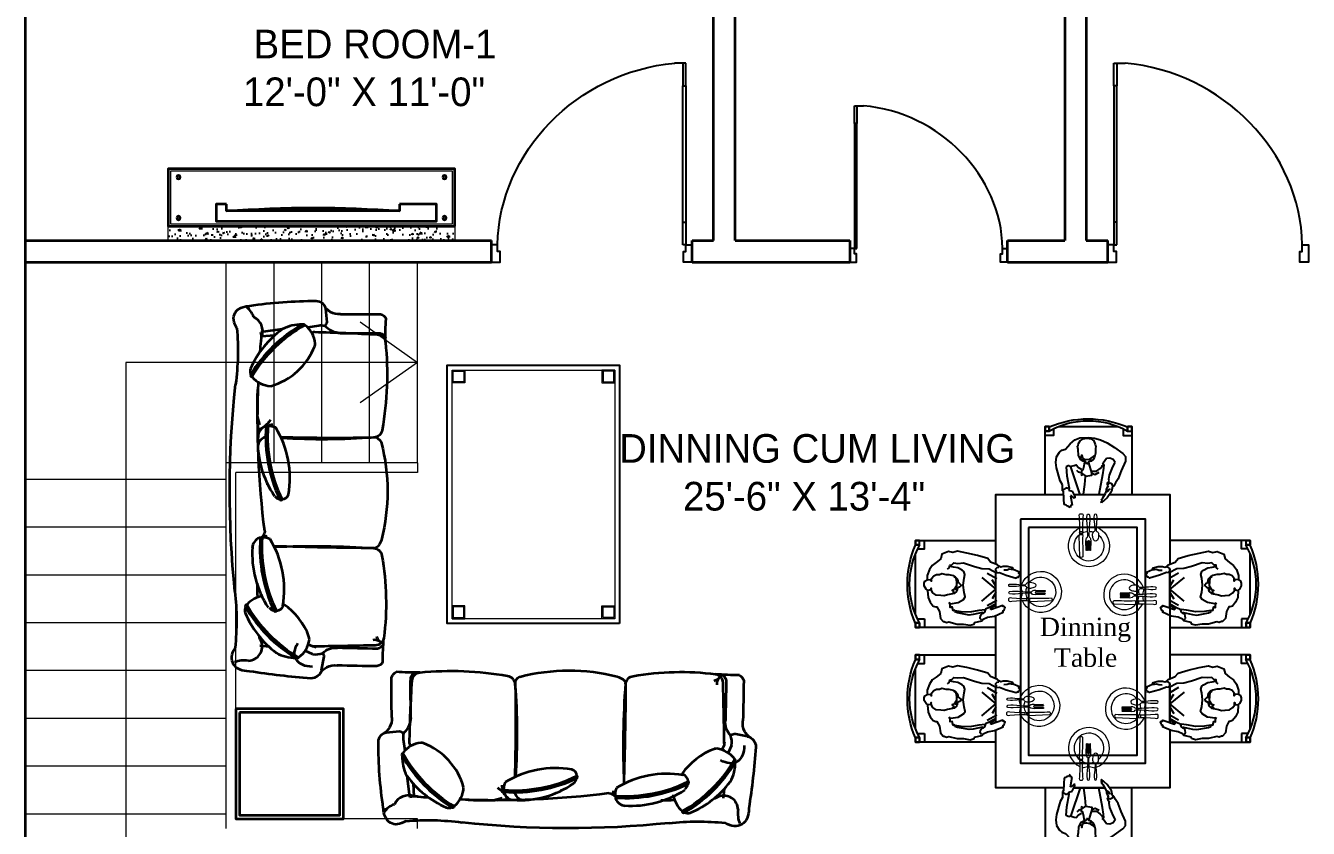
# Model space of a CAD drawing. Header units: millimetres. Extents: x -6808 to 215771, y -89660 to -16303.
# Drawn here: x 106290.1 to 106558.6, y -55605.1 to -55437.1 of the extents above; entities that cross this region are included whole.
import ezdxf

# ---------------------------------------------------------------- set-up
doc = ezdxf.new("R2010")
doc.units = ezdxf.units.MM
doc.layers.get('0').update_dxf_attribs({"color": 8})
for name, color, linetype in [('_KTI_CONTROL', 7, 'Continuous'), ('FUR', 12, 'Continuous'), ('NET 01', 8, 'Continuous')]:
    doc.layers.add(name, color=color, linetype=linetype)
doc.layers.add('AR.furniture', color=7, linetype='Continuous', lineweight=35, true_color=0x009e9e)
doc.layers.add('furniture', color=7, linetype='Continuous', lineweight=5, true_color=0xe57b2a)
for name, color, linetype, lineweight in [('FUR TEXT', 7, 'Continuous', 20), ('STAIR', 252, 'Continuous', 15), ('text', 7, 'Continuous', 25), ('wall', 7, 'Continuous', 35)]:
    doc.layers.add(name, color=color, linetype=linetype, lineweight=lineweight)
doc.styles.add('SAJ', font='eurr____.ttf')
doc.styles.get("Standard").update_dxf_attribs({"font": 'times.ttf'})
doc.dimstyles.new('SAJ', dxfattribs={"dimtxt": 5, "dimasz": 2, "dimexe": 1, "dimexo": 1, "dimgap": 0.09375, "dimtad": 0, "dimdec": 1, "dimzin": 0, "dimdsep": 46, "dimlunit": 4, "dimtxsty": 'SAJ', "dimblk": 'OBLIQUE', "dimcen": 0.125, "dimdle": 0.375, "dimadec": 0, "dimazin": 0, "dimtfac": 1, "dimtdec": 1, "dimtofl": 0, "dimtmove": 0, "dimatfit": 3, "dimldrblk": 'OBLIQUE', "dimfxl": 1, "dimtolj": 1, "dimtzin": 0, "dimlwd": 5, "dimlwe": 5, "dimarcsym": 1})

# ---------------------------------------------------------------- blocks, each defined once
blk = doc.blocks.new('QEWFWE')
at = {"layer": 'NET 01'}
for p, q in [((238503.45, 15011.85), (238503.45, 15015.77)), ((238503.45, 15015.77), (238505.41, 15015.77)), ((238503.98, 15015.77), (238503.98, 15011.85)), ((238503.98, 15011.85), (238503.45, 15011.85)), ((238503.45, 15011.85), (238503.45, 14988.32)), ((238503.98, 14988.32), (238503.98, 15011.85)), ((238503.45, 14988.32), (238503.45, 14984.4)), ((238503.98, 14988.32), (238503.45, 14988.32)), ((238503.98, 14984.4), (238503.98, 14988.32)), ((238503.45, 14984.4), (238503.98, 14984.4))]:
    blk.add_line(p, q, dxfattribs=at)
for points in [[(238503.45, 14984.4), (238502.4, 14984.4), (238502.4, 14981.4), (238503.9, 14981.4), (238503.9, 14982.9), (238503.9, 14983.2), (238503.45, 14983.2)], [(238536.02, 14984.4), (238537.07, 14984.4), (238537.07, 14981.4), (238535.57, 14981.4), (238535.57, 14982.9), (238535.57, 14983.2), (238536.02, 14983.2)]]:
    blk.add_lwpolyline(points, close=True, dxfattribs=at)
blk.add_ellipse((238504.18, 14985.62), major_axis=(-29.27, 13.54), ratio=0.925766, start_param=-2.718612, end_param=-1.204625, dxfattribs=at)
blk = doc.blocks.new('_Oblique')
at = {"color": 0, "linetype": 'ByBlock', "lineweight": -2}
blk.add_line((-0.5, -0.5), (0.5, 0.5), dxfattribs=at)
blk = doc.blocks.new('xc zdfse')
at = {"layer": 'AR.furniture'}
for p, q in [((102909.26, -26940.78), (102912.1, -26940.23)), ((102984.89, -26939.97), (102982.09, -26939.66)), ((102912.6, -26942.66), (102913.3, -26944.22)), ((102914.18, -26942.64), (102914.64, -26943.56)), ((102980.04, -26942.26), (102979.87, -26942.83)), ((102981.34, -26941.37), (102980.99, -26943.71)), ((102980.61, -26948.99), (102980, -26953.52)), ((102914.15, -26951.78), (102914.36, -26953.71)), ((102979.26, -26950.64), (102979.1, -26953.34)), ((102915.4, -26953.02), (102915.42, -26953.34)), ((102960.63, -26953.69), (102962.42, -26954.19))]:
    blk.add_line(p, q, dxfattribs=at)
for centre, major_axis, ratio, start_param, end_param in [((102907.95, -26810.12), (-5.04, 117.81), 0.710878, 3.117619, 3.176952), ((102916.18, -26929.64), (-0.02, 1.92), 0.909091, 0.119332, 1.502133), ((102921.11, -27074.51), (3.45, 147.21), 0.627362, -0.093877, 0.09313), ((102949.47, -27071.48), (-3.91, 144.49), 0.529908, -0.148589, 0.11847), ((102974.18, -27071.07), (-5.46, 143.96), 0.676516, -0.094042, 0.095027), ((102977.91, -26809.49), (-2.34, 117.9), 0.701645, 3.113049, 3.172383), ((102977.76, -26929.31), (-0.02, 1.92), 0.909091, -1.470068, -0.087267), ((102978.31, -26928.98), (-0.02, 1.68), 0.909091, -1.302819, -0.340652), ((102982.3, -26928.88), (-0.02, 1.68), 0.909091, -1.302819, -0.340652), ((102911.56, -26929.55), (-0.02, 1.68), 0.909091, 0.372717, 1.334884), ((102966.16, -26930.6), (-3.02, 179.68), 0.31199, 1.557592, 1.60416), ((102915.23, -26929.43), (-0.02, 1.68), 0.909091, 0.372717, 1.334884), ((102969.83, -26930.48), (-3.02, 179.68), 0.31199, 1.557592, 1.60416), ((103528.65, -26958.48), (16.08, 1163.25), 0.528331, 1.553208, 1.564487), ((102913.73, -26929.58), (-1.87, 0.43), 0.909091, 3.141593, 4.144269), ((102916.72, -26927.48), (-1.87, 0.43), 0.909091, 1.024067, 1.570796), ((102933.06, -26930.06), (-0.02, 1.92), 0.909091, -1.470758, -0.092541), ((102937.64, -26930.01), (2.94, 0.04), 0.649613, 1.947736, 2.930335), ((100558.37, -26975.03), (2376.83, 34.89), 0.286813, -0.015411, 0.015411), ((103354.9, -26932.18), (-11.01, 570.19), 0.736559, 1.552496, 1.589097), ((102956.24, -26930.4), (0.26, 2.24), 0.837773, -1.064914, 0.027587), ((103053.55, -26939.36), (2.71, 115.54), 0.830557, 1.507818, 1.67563), ((102979.45, -26932.35), (1.23, 98.81), 0.218459, 1.54062, 1.745723), ((102959.69, -26930.02), (-0.02, 1.92), 0.909091, 0.092551, 1.469905), ((102883.13, -26941.78), (-6, 182.54), 0.530315, 4.692346, 4.764479), ((102923.73, -26931.91), (0.28, 179.78), 0.311812, 4.685178, 4.731745), ((102927.72, -26931.82), (0.28, 179.78), 0.311812, 4.685178, 4.731745), ((102907.14, -26938.01), (0.04, -3.45), 0.909091, 0.424568, 1.699089), ((102910.8, -26937.89), (0.04, -3.45), 0.909091, 0.681701, 1.699089), ((102987.63, -26936.74), (7.87, -0.07), 0.730686, 3.178935, 3.779527), ((102986.87, -26937.09), (0.04, -3.45), 0.909091, 4.616161, 5.890683), ((102909.69, -26943.12), (0.03, -2.39), 0.909091, 3.32703, 4.655766), ((102911.26, -26943.6), (0.04, -3.5), 0.909091, 2.622382, 2.862945), ((102983.1, -26942.98), (0.04, -3.5), 0.909091, 3.452305, 3.740947), ((102984.77, -26941.89), (0.02, -1.92), 0.909091, 1.5507, 3.064927), ((103159.27, -26917.68), (250.44, 37.05), 0.806916, 3.083864, 3.147073), ((102914.24, -26940.92), (2.6, 5.24), 0.644336, 2.2077, 3.955564), ((102911.26, -26943.37), (0.04, -3.39), 0.909091, 1.877441, 2.006467), ((102860.7, -26938.26), (125.27, -14.05), 0.840101, -0.033285, 0.098345), ((102961.66, -26953.39), (2.13, 2.27), 0.476848, 1.109479, 2.221764), ((102958.91, -26950.98), (0.02, -1.92), 0.909091, 1.024067, 1.570796), ((102916.35, -26951.86), (0.02, -1.92), 0.909091, -0.644287, -0.073581), ((102926.53, -26779.9), (1.83, -174.26), 0.909091, -0.02429, -0.005812), ((102938.34, -26954.58), (0.02, -1.92), 0.909091, 3.141593, 4.144269), ((102935.59, -26952.17), (0.02, -1.92), 0.909091, 1.024067, 1.570796), ((102955.95, -26783.56), (170.11, -56.67), 0.945934, -1.364547, -1.189534), ((102959.91, -26952.09), (0.02, -1.92), 0.909091, -0.24465, -0.078017), ((102963.91, -26783.76), (0.69, -170.46), 0.536179, -0.0526, 0.047155), ((102964.37, -26783.6), (1.79, -170.47), 0.909091, 0.062984, 0.077367), ((102977.99, -26951.53), (0.02, -1.92), 0.909091, 0.073573, 0.254317), ((102913.26, -26954.06), (2.6, 5.24), 0.644336, 2.2077, 3.955564), ((102981.39, -26953.64), (2.45, -5.33), 0.618231, -0.782341, 0.90137), ((102919.77, -27024.92), (0.7, -66.33), 0.909091, 3.031662, 3.227019), ((102946.82, -26796.17), (182.63, 0.61), 0.897038, 4.593422, 4.831356), ((102976.35, -27024.63), (0.7, -66.33), 0.909091, 3.056167, 3.251523)]:
    blk.add_ellipse(centre, major_axis=major_axis, ratio=ratio, start_param=start_param, end_param=end_param, dxfattribs=at)
at = {"layer": 'AR.furniture', "extrusion": (0, 0, -1)}
for centre, major_axis, ratio, start_param, end_param in [((102917.24, -26942.04), (3.31, -3.31), 1, 2.225096, 2.682323), ((102978.64, -26940.87), (1.94, 1.94), 1, 0.504844, 0.969827), ((102916.35, -26948.72), (3.84, 3.84), 1, 4.550356, 5.376257), ((102915.32, -26947.82), (3.19, -3.19), 1, 4.00834, 4.138928), ((102911.51, -26956.48), (9.83, 9.83), 1, 5.845957, 6.47264), ((102982.1, -26955.16), (9.83, 9.83), 1, 4.198904, 5.128596), ((102978.12, -26946.59), (3.19, 3.19), 1, 5.264829, 5.395417), ((102977.1, -26947.51), (3.84, -3.84), 1, 4.0275, 4.8534), ((102912.23, -26945.9), (0.313, -0.313), 1, 1.835521, 3.210562), ((102920.48, -26946.14), (6.12, -6.12), 1, 1.858174, 2.355059), ((102937.76, -26930.61), (21.38, 21.38), 1, 2.885208, 3.386903), ((102937.67, -26930.52), (21.08, 21.08), 1, 2.873091, 3.398172), ((102955.4, -26929.77), (21.08, 21.08), 1, 1.293196, 1.818277), ((102955.32, -26929.85), (21.38, 21.38), 1, 1.304465, 1.806159), ((102972.92, -26945.02), (6.12, -6.12), 1, -0.805284, -0.308399), ((102980.89, -26945.2), (0.313, 0.313), 1, 6.193195, 7.568235), ((102981.18, -26944.64), (0.313, 0.313), 1, 6.193195, 7.568235), ((102923.53, -26950.38), (1.3, 1.3), 1, 4.017164, 5.042692), ((102926.21, -26968.7), (14.21, 14.21), 1, 5.323928, 6.04693), ((102945.18, -26949.26), (0.224, -0.224), 1, 1.343589, 3.266559), ((102946.33, -26949.01), (0.937, 0.937), 1, 3.912775, 5.278617), ((102958.15, -26922.27), (21.08, -21.08), 1, 0.713336, 1.242215), ((102949.52, -26967.51), (14.21, 14.21), 1, 5.323928, 6.04693), ((102963.76, -26936.66), (14.76, -14.76), 1, -0.153397, 0.360364), ((102929.46, -26937.59), (14.76, -14.76), 1, 1.189411, 1.703172), ((102921.87, -26950.44), (0.224, -0.224), 1, 1.343589, 3.266559), ((102934.84, -26923.46), (21.08, -21.08), 1, 0.713336, 1.242215), ((102923.54, -26950.36), (1.3, -1.3), 1, 1.474365, 2.16378), ((102934.72, -26923.44), (21.38, -21.38), 1, 0.712847, 1.230097), ((102933.7, -26934.24), (14.89, -14.89), 1, 0.722911, 1.35397), ((102933.71, -26952.98), (2.34, 2.34), 1, 0.338929, 1.026164), ((102958.04, -26922.25), (21.38, -21.38), 1, 0.712847, 1.230097), ((102946.85, -26949.17), (1.3, -1.3), 1, 1.474365, 2.16378), ((102956.87, -26934.58), (13.82, -13.82), 1, 0.7106, 1.39535), ((102957.02, -26951.8), (2.34, 2.34), 1, 0.338929, 1.026164), ((102973.98, -26951.23), (3.73, -3.73), 1, 1.472576, 2.317769), ((102914.22, -26956.18), (2.11, -2.11), 1, 2.386378, 4.304766), ((102919.55, -26952.37), (3.73, 3.73), 1, 0.930178, 1.647996), ((102924.99, -27036.27), (58.69, -58.69), 1, 3.923996, 3.927922), ((102934.72, -26952.9), (1.68, 1.68), 1, 1.163863, 2.298902), ((102948.31, -27035.08), (58.69, -58.69), 1, 3.923996, 3.927922), ((102956.39, -26952), (0.67, 2.01), 0.819488, 1.451799, 2.752557), ((102958.03, -26951.71), (1.68, 1.68), 1, 1.163863, 2.298902), ((102978.95, -26956.3), (2.1, -2.1), 1, 3.754635, 4.287846), ((102980.16, -26956.47), (2.38, -2.38), 1, 3.588375, 5.046062), ((102905.73, -26956.93), (3.94, -3.94), 1, -0.936198, -0.399953), ((102921.78, -26955), (1.3, 1.3), 1, 1.951525, 2.640941), ((102922.65, -26956.42), (0.224, 0.224), 1, 0.848747, 2.771716), ((102970.96, -26955.34), (0.224, -0.224), 1, 0.348855, 2.271824), ((102971.8, -26953.9), (1.3, -1.3), 1, 0.479631, 1.169046), ((102981.86, -26959.02), (2.99, 2.99), 1, 5.817453, 6.474311), ((102984.76, -26956.61), (0.435, -0.435), 1, 4.080251, 5.566988)]:
    blk.add_ellipse(centre, major_axis=major_axis, ratio=ratio, start_param=start_param, end_param=end_param, dxfattribs=at)
blk = doc.blocks.new('GFGFGFGFG')
at = {"color": 18, "linetype": 'ByBlock', "true_color": 0x000000}
for p, q in [((163126.72, -123710.87), (163126.41, -123711.24)), ((163126.41, -123711.24), (163126.47, -123711.93)), ((163126.47, -123711.93), (163126.79, -123712.44)), ((163120.54, -123718.02), (163120.85, -123718.89)), ((163120.97, -123719.78), (163120.76, -123720.68)), ((163130.5, -123722.61), (163130.18, -123722.92)), ((163130.18, -123722.92), (163130.18, -123723.3)), ((163130.18, -123723.3), (163130.56, -123723.68)), ((163130.56, -123723.68), (163130.94, -123723.74)), ((163132.95, -123723.05), (163132.13, -123722.99)), ((163133.45, -123723.24), (163132.95, -123723.05)), ((163133.95, -123723.17), (163133.45, -123723.24)), ((163134.46, -123723.17), (163133.95, -123723.17))]:
    blk.add_line(p, q, dxfattribs=at)
for points in [[(163113.53, -123718.03), (163113.65, -123716.33), (163114.16, -123715.2), (163114.91, -123714.26), (163115.54, -123714.07), (163115.79, -123714.07), (163116.42, -123712.94), (163116.67, -123711.24), (163117.36, -123710.49), (163117.61, -123710.49), (163118.18, -123710.24), (163118.74, -123710.36), (163120.75, -123709.86), (163122.33, -123709.86), (163123.96, -123709.55), (163124.9, -123709.86), (163125.03, -123710.24), (163126.79, -123710.62), (163127.1, -123711.06), (163128.17, -123711.56), (163129.87, -123711.81), (163132, -123712.75), (163131.88, -123713), (163132.26, -123713.25), (163132.32, -123713.57), (163132.51, -123713.94), (163132.26, -123714.13), (163132, -123714.13), (163131.94, -123714.38), (163129.11, -123713.38), (163128.92, -123713.57), (163130.24, -123714.51), (163129.93, -123714.63), (163128.61, -123713.88), (163127.67, -123713.5), (163127.42, -123712.75), (163127.04, -123712.44), (163126.91, -123712.69), (163124.65, -123712.19), (163123.65, -123712.06), (163120.82, -123712.56), (163120.19, -123712.81), (163120.13, -123713.25), (163119.75, -123713.13), (163119.5, -123714.07), (163119.06, -123713.94), (163119.06, -123714.7), (163118.81, -123715.14)], [(163119.12, -123714.82), (163121.01, -123715.14), (163122.33, -123715.89), (163122.7, -123716.52), (163122.45, -123717.59), (163122.26, -123719.34), (163122.45, -123721.04), (163122.64, -123721.92), (163122.39, -123722.67), (163122.01, -123722.99), (163120.94, -123723.55), (163119.87, -123723.74), (163119.06, -123723.87)], [(163120.19, -123713.19), (163121.76, -123712.94), (163123.9, -123712.81), (163126.16, -123713.25), (163127.48, -123713.38)], [(163128.08, -123714.38), (163130.41, -123715.7)], [(163119.94, -123721.48), (163120.44, -123721.04), (163120.57, -123720.22), (163120.63, -123719.16), (163120.06, -123718.28), (163119.5, -123718.09), (163119.75, -123718.03), (163119.87, -123717.59), (163119.5, -123717.27)], [(163126.76, -123715.45), (163130.2, -123718.35)], [(163130.2, -123717.56), (163129.28, -123716.02)], [(163118.43, -123723.24), (163118.81, -123723.55), (163118.93, -123724.24), (163119.37, -123724.24), (163119.94, -123724.81), (163120.94, -123724.68), (163122.33, -123724.81), (163124.97, -123723.87), (163126.79, -123723.43), (163128.55, -123723.3), (163130.37, -123722.36), (163131.06, -123722.42), (163132.76, -123721.79), (163135.15, -123721.1), (163135.46, -123721.29), (163135.77, -123721.29), (163135.84, -123721.6), (163136.21, -123721.79), (163135.77, -123722.3), (163135.96, -123722.55), (163134.46, -123723.17), (163134.33, -123723.55), (163133.07, -123723.87), (163132, -123723.87), (163131.44, -123723.74), (163131.06, -123723.93), (163130.62, -123724.3), (163128.92, -123725), (163128.23, -123725.87), (163125.72, -123726.57), (163123.08, -123727.19), (163120.82, -123727.63), (163119.69, -123727.32), (163118.68, -123727.57), (163117.05, -123726.94), (163116.73, -123725.75), (163115.66, -123724.87), (163114.66, -123724.18), (163113.97, -123723.17), (163113.46, -123721.73), (163113.46, -123720.85)], [(163126.76, -123721.24), (163130.2, -123718.35)], [(163128.08, -123722.31), (163130.41, -123720.99)], [(163130.2, -123719.14), (163129.28, -123720.68)]]:
    blk.add_lwpolyline(points, dxfattribs=at)
blk.add_lwpolyline([(163121.69, -123719.18), (163121.3, -123718.9), (163120.88, -123718.72), (163120.69, -123717.9), (163120.06, -123717.33), (163118.37, -123716.96), (163117.61, -123716.71), (163116.73, -123716.83), (163115.66, -123716.9), (163114.85, -123717.46), (163114.47, -123718.03), (163114.41, -123718.65), (163114.28, -123718.21), (163113.65, -123718.09), (163113.15, -123718.4), (163112.71, -123719.16), (163112.71, -123719.85), (163112.9, -123720.35), (163113.46, -123720.66), (163114.22, -123720.73), (163114.53, -123720.35), (163114.53, -123720.98), (163115.04, -123721.6), (163115.73, -123721.98), (163116.42, -123721.98), (163116.98, -123722.17), (163117.99, -123721.98), (163118.74, -123721.92), (163119.75, -123721.73), (163120.31, -123721.42), (163120.88, -123720.79), (163121.01, -123719.97), (163121.28, -123719.82), (163121.7, -123719.38)], close=True, dxfattribs=at)
at = {"layer": 'FUR', "color": 30, "linetype": 'Continuous'}
for points in [[(163110.57, -123710.12), (163111.57, -123710.12), (163111.57, -123709.03), (163110.57, -123709.03), (163110.57, -123710.12), (163111.57, -123710.12)], [(163130.2, -123709.03), (163110.57, -123709.03), (163110.57, -123709.03)], [(163111.12, -123711.12), (163112.75, -123711.12), (163112.75, -123711.12)], [(163112.75, -123711.12), (163112.75, -123709.03), (163112.75, -123709.03)], [(163110.57, -123712.21), (163110.57, -123727.02), (163110.57, -123727.02)], [(163130.2, -123713.77), (163130.2, -123722.45)], [(163130.2, -123722.9), (163130.2, -123723.32)], [(163110.57, -123729.2), (163110.57, -123730.29), (163111.57, -123730.29)], [(163110.57, -123730.29), (163110.57, -123729.2), (163110.57, -123729.2)], [(163111.57, -123729.2), (163111.57, -123730.29), (163110.57, -123730.29)], [(163110.57, -123730.29), (163130.2, -123730.29)], [(163111.12, -123728.2), (163112.75, -123728.2), (163112.75, -123728.2)], [(163111.57, -123729.2), (163111.57, -123730.29), (163111.57, -123730.29)], [(163112.75, -123728.2), (163112.75, -123730.29), (163112.75, -123730.29)]]:
    blk.add_lwpolyline(points, dxfattribs=at)
for points in [[(163111.57, -123709.03), (163111.57, -123710.12), (163110.57, -123710.12), (163110.57, -123709.03)], [(163110.57, -123729.2), (163111.57, -123729.2)]]:
    blk.add_lwpolyline(points, close=True, dxfattribs=at)
for points in [[(163110.57, -123710.03), (163107.94, -123716.11), (163107.94, -123723.02), (163110.57, -123729.1)], [(163111.66, -123710.03), (163108.3, -123715.93), (163108.3, -123723.2), (163111.66, -123729.2)]]:
    blk.add_open_spline(points, degree=3, dxfattribs=at)
blk = doc.blocks.new('VVV')
at = {"color": 18, "linetype": 'ByBlock', "true_color": 0x000000}
for p, q in [((163146.9, -123767), (163146.78, -123768.45)), ((163147.4, -123766.89), (163146.9, -123767)), ((163147.57, -123766.72), (163147.4, -123766.89)), ((163147.9, -123766.66), (163147.57, -123766.72)), ((163148.18, -123766.38), (163147.9, -123766.66)), ((163148.35, -123766.27), (163148.18, -123766.38)), ((163148.52, -123766.83), (163148.35, -123766.27)), ((163148.46, -123769.18), (163148.86, -123766.83)), ((163148.86, -123766.83), (163148.52, -123766.83)), ((163156.02, -123767.45), (163155.85, -123767.61)), ((163155.85, -123767.61), (163156.24, -123768.12)), ((163156.24, -123768.12), (163155.96, -123768.06)), ((163155.96, -123768.06), (163156.36, -123768.62)), ((163157.36, -123768.62), (163156.02, -123767.45)), ((163146.73, -123770.25), (163146.45, -123770.36)), ((163146.45, -123770.36), (163146.45, -123771.82)), ((163146.78, -123768.45), (163146.73, -123770.25)), ((163147.57, -123774.06), (163148.13, -123771.03)), ((163148.02, -123770.53), (163148.86, -123770.25)), ((163148.13, -123771.03), (163148.02, -123770.53)), ((163148.69, -123769.18), (163148.46, -123769.18)), ((163150.81, -123769.41), (163148.52, -123776.19)), ((163149.3, -123768.57), (163148.69, -123769.18)), ((163148.86, -123770.25), (163149.47, -123768.96)), ((163149.47, -123768.62), (163149.3, -123768.57)), ((163149.47, -123768.96), (163149.47, -123768.62)), ((163151.58, -123769.44), (163151.6, -123769.57)), ((163151.6, -123769.57), (163151.93, -123771.93)), ((163156.24, -123774.28), (163155.35, -123769.44)), ((163156.36, -123768.62), (163156.97, -123769.74)), ((163156.97, -123769.74), (163157.2, -123770.36)), ((163157.2, -123770.36), (163157.25, -123770.69)), ((163157.24, -123770.28), (163157.41, -123770.14)), ((163157.25, -123770.69), (163157.48, -123771.26)), ((163158.43, -123770.19), (163157.36, -123768.62)), ((163157.41, -123770.14), (163157.61, -123770.34)), ((163157.48, -123771.26), (163157.7, -123771.65)), ((163157.61, -123770.34), (163157.86, -123770.74)), ((163157.86, -123770.74), (163158.23, -123770.88)), ((163158.71, -123771.42), (163158.43, -123770.19)), ((163145.94, -123772.82), (163145.05, -123775.96)), ((163146.45, -123771.82), (163145.94, -123772.82)), ((163147.34, -123776.24), (163147.57, -123774.06)), ((163151.93, -123771.93), (163152.1, -123773.83)), ((163156.52, -123775.91), (163156.24, -123774.28)), ((163157.7, -123771.65), (163157.36, -123771.87)), ((163157.36, -123771.87), (163157.59, -123772.38)), ((163157.59, -123772.38), (163157.92, -123772.82)), ((163157.92, -123772.82), (163157.81, -123773.22)), ((163157.81, -123773.22), (163157.98, -123774.22)), ((163157.98, -123774.22), (163158.76, -123776.19)), ((163158.99, -123771.48), (163158.71, -123771.42)), ((163159.43, -123772.32), (163158.99, -123771.48)), ((163160.05, -123773.27), (163159.43, -123772.32)), ((163160.78, -123775.23), (163160.05, -123773.27)), ((163145.05, -123775.96), (163144.88, -123777.25)), ((163144.88, -123777.25), (163145.05, -123778.65)), ((163148.02, -123776.52), (163147.34, -123776.24)), ((163148.52, -123776.19), (163148.02, -123776.52)), ((163156.13, -123776.91), (163156.58, -123776.8)), ((163156.41, -123777.14), (163156.13, -123776.91)), ((163157.25, -123778.26), (163156.41, -123777.14)), ((163156.58, -123776.8), (163156.52, -123775.91)), ((163158.76, -123776.19), (163159.32, -123777.25)), ((163159.32, -123777.25), (163158.82, -123778.03)), ((163161.9, -123777.59), (163160.78, -123775.23)), ((163161.84, -123778.76), (163161.9, -123777.59)), ((163145.05, -123778.65), (163145.78, -123779.77)), ((163145.78, -123779.77), (163146.34, -123780.28)), ((163146.34, -123780.28), (163147.23, -123780.56)), ((163147.23, -123780.56), (163148.35, -123781.84)), ((163151.28, -123777.9), (163151.99, -123777.71)), ((163153.17, -123777.67), (163153.62, -123777.9)), ((163158.04, -123778.31), (163157.25, -123778.26)), ((163158.82, -123778.03), (163158.04, -123778.31)), ((163159.21, -123780.95), (163161.23, -123779.49)), ((163161.23, -123779.49), (163161.84, -123778.76)), ((163148.35, -123781.84), (163149.53, -123782.8)), ((163149.53, -123782.8), (163150.7, -123783.3)), ((163150.7, -123783.3), (163152.94, -123783.41)), ((163152.94, -123783.41), (163154.29, -123783.24)), ((163154.29, -123783.24), (163155.8, -123782.8)), ((163155.8, -123782.8), (163157.36, -123782.12)), ((163157.36, -123782.12), (163159.21, -123780.95))]:
    blk.add_line(p, q, dxfattribs=at)
for points in [[(163147.9, -123770.95), (163147.4, -123771.06), (163146.59, -123770.53)], [(163151.65, -123774.34), (163150.93, -123774.11)], [(163151.82, -123777.47), (163151.71, -123776.41), (163151.43, -123775.4), (163151.15, -123775.23), (163151.09, -123774.67), (163152.16, -123773.94), (163153.61, -123774.17), (163153.67, -123774.73), (163152.94, -123777.19)], [(163153.84, -123774.62), (163154.45, -123774.39), (163155.46, -123774.9)], [(163158.76, -123771.54), (163158.6, -123771.98), (163158.15, -123772.21), (163157.64, -123772.04)], [(163148.58, -123776.35), (163149.36, -123776.58), (163149.86, -123776.69), (163150.37, -123776.07), (163151.15, -123775.63)], [(163150.93, -123774.78), (163150.42, -123774.95), (163149.97, -123775.34)], [(163153.67, -123775.18), (163154.79, -123775.18), (163155.68, -123775.85), (163156.24, -123776.47), (163156.19, -123776.69)], [(163150.58, -123778.7), (163151.05, -123778.37), (163151.24, -123779.12), (163151.38, -123778.37), (163151.81, -123778.08), (163152.38, -123777.99), (163153.18, -123778.13), (163153.84, -123778.56), (163154.22, -123778.98)]]:
    blk.add_lwpolyline(points, dxfattribs=at)
blk.add_lwpolyline([(163152.33, -123777.03), (163152.1, -123777.52), (163151.49, -123777.64), (163150.87, -123778.03), (163150.41, -123779), (163150.31, -123780.44), (163150.14, -123781.23), (163150.31, -123781.4), (163150.42, -123781.9), (163150.76, -123782.57), (163151.54, -123783.02), (163152.44, -123783.19), (163153.45, -123783.02), (163154.17, -123782.57), (163154.45, -123781.68), (163154.51, -123781.34), (163154.62, -123781.34), (163154.57, -123780.5), (163154.51, -123779.55), (163154.29, -123778.59), (163154.01, -123777.98), (163153.5, -123777.59), (163152.89, -123777.46), (163152.6, -123776.99)], close=True, dxfattribs=at)
at = {"layer": 'FUR', "color": 30, "linetype": 'Continuous'}
for points in [[(163142.21, -123769.44), (163142.21, -123786.05), (163142.21, -123786.05)], [(163149.24, -123769.44), (163156.81, -123769.44)], [(163163.38, -123786.05), (163163.38, -123769.44)], [(163144.3, -123783.87), (163142.21, -123783.87), (163142.21, -123783.87)], [(163143.21, -123786.05), (163143.21, -123784.96), (163142.21, -123784.96), (163142.21, -123786.05), (163143.21, -123786.05), (163143.21, -123784.96)], [(163144.3, -123785.51), (163144.3, -123783.87), (163144.3, -123783.87)], [(163145.39, -123786.05), (163160.11, -123786.05), (163160.11, -123786.05)], [(163161.29, -123783.87), (163163.38, -123783.87), (163163.38, -123783.87)], [(163161.29, -123785.51), (163161.29, -123783.87), (163161.29, -123783.87)], [(163162.38, -123786.05), (163163.38, -123786.05), (163163.38, -123784.96)], [(163162.38, -123784.96), (163163.38, -123784.96), (163163.38, -123784.96)], [(163162.38, -123784.96), (163163.38, -123784.96), (163163.38, -123786.05)], [(163163.38, -123786.05), (163162.38, -123786.05), (163162.38, -123786.05)]]:
    blk.add_lwpolyline(points, dxfattribs=at)
for points in [[(163142.21, -123784.96), (163143.21, -123784.96), (163143.21, -123786.05), (163142.21, -123786.05)], [(163162.38, -123786.05), (163162.38, -123784.96)]]:
    blk.add_lwpolyline(points, close=True, dxfattribs=at)
for points in [[(163143.21, -123784.96), (163149.12, -123788.32), (163156.39, -123788.32), (163162.38, -123784.96)], [(163143.21, -123785.96), (163149.3, -123788.6), (163156.2, -123788.6), (163162.38, -123785.96)]]:
    blk.add_open_spline(points, degree=3, dxfattribs=at)
blk = doc.blocks.new('BBBBB')
at = {"layer": 'FUR', "color": 30, "linetype": 'Continuous'}
for points in [[(163146.75, -123697.85), (163130.2, -123697.85), (163130.2, -123711.96)], [(163156.81, -123697.85), (163149.24, -123697.85)], [(163172.72, -123711.96), (163172.72, -123697.85), (163157.92, -123697.85)], [(163172.72, -123722.45), (163172.72, -123713.77)], [(163172.72, -123723.32), (163172.72, -123722.9)], [(163130.2, -123724.48), (163130.2, -123739.94)], [(163172.72, -123750.43), (163172.72, -123724.48)], [(163130.2, -123741.75), (163130.2, -123750.43)], [(163130.2, -123750.89), (163130.2, -123751.3)], [(163130.2, -123752.46), (163130.2, -123769.44), (163146.75, -123769.44)], [(163157.92, -123769.44), (163172.72, -123769.44), (163172.72, -123752.46)], [(163172.72, -123751.3), (163172.72, -123750.89)]]:
    blk.add_lwpolyline(points, dxfattribs=at)
at = {"layer": '_KTI_CONTROL', "xscale": -1, "rotation": 180}
blk.add_blockref('VVV', (0, -247467.3), dxfattribs=at)
at = {"layer": '_KTI_CONTROL'}
for name, p in [('GFGFGFGFG', (0, 0)), ('GFGFGFGFG', (0, -27.98)), ('VVV', (0, 0))]:
    blk.add_blockref(name, p, dxfattribs=at)
at = {"layer": '_KTI_CONTROL', "xscale": -1}
for p in [(326302.92, 0), (326302.92, -27.98)]:
    blk.add_blockref('GFGFGFGFG', p, dxfattribs=at)
blk = doc.blocks.new('HGHGHGHGH')
at = {"layer": 'furniture', "color": 252, "lineweight": 15}
for p, q in [((206238.52, -145619.04), (206238.52, -145618.45)), ((206238.97, -145619.04), (206238.97, -145618.45)), ((206239.04, -145620.36), (206239.04, -145620.64)), ((206239.26, -145619.04), (206239.26, -145618.45)), ((206239.55, -145620.64), (206239.55, -145620.36)), ((206237.77, -145622.38), (206237.77, -145622.14)), ((206238.14, -145622.38), (206238.14, -145622.14))]:
    blk.add_line(p, q, dxfattribs=at)
for points in [[(206234.26, -145619.18, 0.204141), (206234.92, -145619.18), (206237.19, -145619.04), (206238.52, -145619.04), (206238.82, -145619.11), (206238.97, -145619.04), (206239.26, -145619.04), (206239.47, -145619.11, -0.015744), (206244.61, -145619.18, 0.538165), (206244.61, -145618.45), (206239.47, -145618.23), (206239.26, -145618.45), (206238.97, -145618.45), (206238.82, -145618.37), (206238.52, -145618.45), (206237.19, -145618.45), (206234.92, -145618.3, 0.204141), (206234.26, -145618.3), (206234.18, -145618.52), (206234.18, -145618.96)], [(206235.03, -145622.57), (206235.53, -145622.57, -0.016929), (206237.77, -145622.38), (206238.14, -145622.38, -0.321801), (206238.45, -145622.6, 0.220637), (206239.07, -145622.98, 0.151079), (206240.55, -145622.7, 0.601255), (206240.55, -145621.83, 0.098298), (206239.51, -145621.51, 0.173345), (206238.64, -145621.73, 0.127575), (206238.39, -145622.01, -0.108886), (206238.14, -145622.14), (206237.77, -145622.14, -0.016929), (206235.53, -145621.95), (206235.03, -145621.95), (206234.41, -145622.01, 0.903848), (206234.41, -145622.51)]]:
    blk.add_lwpolyline(points, format="xyb", close=True, dxfattribs=at)
blk.add_lwpolyline([(206234.42, -145620.79), (206235.15, -145620.87), (206235.73, -145620.87, -0.014819), (206239.04, -145620.64), (206239.55, -145620.64, -0.236068), (206239.99, -145620.94, 0.098033), (206240.79, -145621.09), (206243.07, -145621.01), (206243.07, -145620.94), (206240.79, -145620.87), (206240.79, -145620.79), (206243.07, -145620.72), (206243.07, -145620.64), (206240.72, -145620.57), (206240.65, -145620.5), (206240.72, -145620.43), (206243.07, -145620.36), (206243.07, -145620.28), (206240.79, -145620.21), (206240.79, -145620.14), (206243.07, -145620.06), (206243.07, -145619.99), (206240.79, -145619.91), (206239.99, -145620.06, -0.236068), (206239.55, -145620.36), (206239.04, -145620.36, -0.014819), (206235.73, -145620.14), (206235.15, -145620.14), (206234.42, -145620.21, 0.761905), (206234.42, -145620.79, 0.027392)], format="xyb", dxfattribs=at)
for centre, radius, start, end in [((206242.04, -145620.64), 5.02, 200.569, 154.0676), ((206242.04, -145620.64), 3.63, 220.4177, 142.8326), ((206242.3, -145618.65), 5.02, 184.3695, 198.7259), ((206242.04, -145620.64), 3.63, 154.8376, 175.191), ((206242.33, -145622.42), 5.09, 160.6267, 176.5244), ((206242.04, -145620.64), 3.63, 180.4281, 198.0635)]:
    blk.add_arc(centre, radius, start, end, dxfattribs=at)
blk = doc.blocks.new('vcdr')
at = {"layer": 'AR.furniture', "lineweight": 25, "ltscale": 2}
h = blk.add_hatch(dxfattribs=at)
h.set_pattern_fill('AR-CONC', color=256, scale=0.5, style=0)
h.set_pattern_definition([(50, (5894.276, -2096.168), (3.58630091, -0.313760675), [0.375, -4.125]), (355, (5894.276, -2096.168), (-0.69375667, 3.76096067), [0.3, -3.3]), (100.4514, (5894.575, -2096.194), (2.89254691, 3.44719771), [0.31870095, -3.50571056]), (46.1842, (5894.276, -2095.168), (5.33620524, -0.82759507), [0.5625, -6.1875]), (96.6356, (5894.7207, -2095.237), (4.67331353, 4.87058935), [0.47805144, -5.258565]), (351.1842, (5894.276, -2095.168), (4.67330973, 4.870593), [0.45, -4.95]), (21, (5894.776, -2095.418), (2.98453526, -2.01309445), [0.375, -4.125]), (326, (5894.776, -2095.418), (1.21657666, 3.62575023), [0.3, -3.3]), (71.4514, (5895.0247, -2095.5857), (4.20111314, 1.61265248), [0.31870095, -3.50571056]), (37.5, (5894.276, -2096.168), (0.060799277, 1.66446927), [0, -3.26, 0, -3.35, 0, -3.3125]), (7.5, (5894.276, -2096.168), (1.315347687, 1.97205856), [0, -1.91, 0, -3.185, 0, -1.2625]), (327.5, (5893.161, -2096.168), (2.66911218, -0.112774359), [0, -1.25, 0, -3.9, 0, -5.175]), (317.5, (5892.661, -2096.168), (2.915930847, 0.50052491), [0, -1.625, 0, -2.59, 0, -3.675])])
h.paths.add_polyline_path([(93614.87, -24321.29), (93617.87, -24321.29), (93617.87, -24261.29), (93614.87, -24261.29)])
at = {"layer": 'AR.furniture', "ltscale": 2}
blk.add_lwpolyline([(93614.87, -24321.29), (93602.87, -24321.29), (93602.87, -24261.29), (93614.87, -24261.29)], close=True, dxfattribs=at)
blk.add_lwpolyline([(93614.87, -24321.29), (93602.87, -24321.29), (93602.87, -24261.29), (93614.87, -24261.29)], close=True, dxfattribs=at)
at = {"layer": 'AR.furniture', "lineweight": 9, "ltscale": 2}
blk.add_lwpolyline([(93614.87, -24321.29), (93617.87, -24321.29), (93617.87, -24261.29), (93614.87, -24261.29)], close=True, dxfattribs=at)
blk.add_lwpolyline([(93614.87, -24321.29), (93617.87, -24321.29), (93617.87, -24261.29), (93614.87, -24261.29)], close=True, dxfattribs=at)
at = {"layer": 'AR.furniture', "lineweight": 20, "ltscale": 5}
blk.add_lwpolyline([(93614.37, -24320.79), (93603.37, -24320.79), (93603.37, -24261.79), (93614.37, -24261.79)], close=True, dxfattribs=at)
blk.add_lwpolyline([(93614.37, -24320.79), (93603.37, -24320.79), (93603.37, -24261.79), (93614.37, -24261.79)], close=True, dxfattribs=at)
at = {"layer": 'AR.furniture'}
for points in [[(93610.22, -24273.51), (93610.22, -24271.36), (93613.78, -24271.36), (93613.78, -24317.46), (93610.22, -24317.46), (93610.22, -24309.71)], [(93610.22, -24273.51), (93610.22, -24271.36), (93613.78, -24271.36), (93613.78, -24317.46), (93610.22, -24317.46), (93610.22, -24309.71)], [(93610.22, -24309.71), (93611.67, -24309.71), (93611.67, -24273.51), (93610.22, -24273.51)], [(93610.22, -24309.71), (93611.67, -24309.71), (93611.67, -24273.51), (93610.22, -24273.51)]]:
    blk.add_lwpolyline(points, dxfattribs=at)
at = {"layer": 'AR.furniture', "ltscale": 2}
for centre in [(93604.6, -24263.44), (93604.6, -24263.44), (93613.13, -24263.44), (93613.13, -24263.44), (93604.6, -24319.13), (93604.6, -24319.13), (93613.13, -24319.13), (93613.13, -24319.13)]:
    blk.add_circle(centre, 0.375, dxfattribs=at)
at = {"layer": 'AR.furniture', "ltscale": 5}
blk.add_arc((93852.35, -24291.61), 241.36, 175.6992, 184.3008, dxfattribs=at)
blk.add_arc((93852.35, -24291.61), 241.36, 175.6992, 184.3008, dxfattribs=at)

msp = doc.modelspace()

# ---------------------------------------------------------------- linework, layer by layer
at = {"layer": '_KTI_CONTROL', "color": 4, "ltscale": 50}
for points in [[(106498.344, -55540.417), (106498.344, -55591.497), (106524.504, -55591.497), (106524.504, -55540.417)], [(106500.058, -55542.131), (106500.058, -55589.783), (106522.79, -55589.783), (106522.79, -55542.131)]]:
    msp.add_lwpolyline(points, close=True, dxfattribs=at)
at = {"layer": 'AR.furniture', "lineweight": 25}
msp.add_lwpolyline([(106414.437, -55562.24), (106378.373, -55562.24), (106378.373, -55508.2), (106414.437, -55508.2)], close=True, dxfattribs=at)
at = {"layer": 'AR.furniture', "color": 4, "linetype": 'Continuous', "lineweight": 15, "ltscale": 40}
msp.add_lwpolyline([(106413.437, -55561.24), (106379.373, -55561.24), (106379.373, -55509.2), (106413.437, -55509.2)], close=True, dxfattribs=at)
at = {"layer": 'AR.furniture', "color": 253, "linetype": 'Continuous', "lineweight": 20, "ltscale": 40}
for points in [[(106379.373, -55509.2), (106382.061, -55509.2), (106382.061, -55511.888), (106379.373, -55511.888)], [(106379.597, -55509.424), (106381.837, -55509.424), (106381.837, -55511.664), (106379.597, -55511.664)], [(106413.437, -55509.2), (106410.749, -55509.2), (106410.749, -55511.888), (106413.437, -55511.888)], [(106413.213, -55509.424), (106410.973, -55509.424), (106410.973, -55511.664), (106413.213, -55511.664)], [(106379.373, -55561.24), (106382.061, -55561.24), (106382.061, -55558.552), (106379.373, -55558.552)], [(106379.597, -55561.016), (106381.837, -55561.016), (106381.837, -55558.776), (106379.597, -55558.776)], [(106413.437, -55561.24), (106410.749, -55561.24), (106410.749, -55558.552), (106413.437, -55558.552)], [(106413.213, -55561.016), (106410.973, -55561.016), (106410.973, -55558.776), (106413.213, -55558.776)]]:
    msp.add_lwpolyline(points, close=True, dxfattribs=at)
at = {"layer": 'AR.furniture', "ltscale": 2}
for points in [[(106334.119, -55580.118), (106334.119, -55603.118), (106356.619, -55603.118), (106356.619, -55580.118)], [(106334.869, -55580.868), (106334.869, -55602.368), (106355.869, -55602.368), (106355.869, -55580.868)]]:
    msp.add_lwpolyline(points, close=True, dxfattribs=at)
at = {"layer": 'STAIR'}
for p, q in [((106332.119, -55528.618), (106332.119, -55486.618)), ((106342.119, -55528.618), (106342.119, -55486.618)), ((106352.119, -55528.618), (106352.119, -55486.618)), ((106362.119, -55528.618), (106362.119, -55486.618)), ((106372.119, -55528.618), (106372.119, -55486.618)), ((106332.119, -55605.118), (106332.119, -55528.618)), ((106372.119, -55528.618), (106332.119, -55528.618)), ((106334.119, -55603.118), (106334.119, -55530.618)), ((106372.119, -55530.618), (106334.119, -55530.618)), ((106372.119, -55528.618), (106372.119, -55530.618)), ((106332.119, -55532.118), (106290.119, -55532.118)), ((106332.119, -55542.118), (106290.119, -55542.118)), ((106332.119, -55552.118), (106290.119, -55552.118)), ((106332.119, -55562.118), (106290.119, -55562.118)), ((106332.119, -55572.118), (106290.119, -55572.118)), ((106332.119, -55582.118), (106290.119, -55582.118)), ((106332.119, -55592.118), (106290.119, -55592.118)), ((106332.119, -55602.118), (106290.119, -55602.118)), ((106372.119, -55603.118), (106334.119, -55603.118)), ((106372.119, -55605.118), (106372.119, -55603.118))]:
    msp.add_line(p, q, dxfattribs=at)
at = {"layer": 'wall'}
for p, q in [((106290.119, -55647.118), (106290.119, -55350.118)), ((106434.119, -55482.118), (106434.119, -55386.118)), ((106512.119, -55386.118), (106512.119, -55482.118)), ((106438.619, -55482.118), (106438.619, -55390.618)), ((106507.619, -55390.618), (106507.619, -55482.118)), ((106290.119, -55482.118), (106387.619, -55482.118)), ((106387.619, -55486.618), (106387.619, -55482.118)), ((106429.619, -55482.118), (106434.119, -55482.118)), ((106429.619, -55486.618), (106429.619, -55482.118)), ((106438.619, -55482.118), (106462.619, -55482.118)), ((106462.619, -55482.118), (106462.619, -55486.618)), ((106495.619, -55482.118), (106507.619, -55482.118)), ((106495.619, -55486.618), (106495.619, -55482.118)), ((106512.119, -55482.118), (106516.619, -55482.118)), ((106516.619, -55486.618), (106516.619, -55482.118)), ((106290.119, -55486.618), (106387.619, -55486.618)), ((106429.619, -55486.618), (106462.619, -55486.618)), ((106495.619, -55486.618), (106516.619, -55486.618))]:
    msp.add_line(p, q, dxfattribs=at)

# ---------------------------------------------------------------- block references
at = {"linetype": 'ByBlock', "lineweight": 20, "yscale": 1.211467555345734, "zscale": 1.211467555345734}
for p, xscale in [((395367.535, -73636.093), -1.211467555345734), ((-182421.298, -73636.093), 1.211467555345734)]:
    msp.add_blockref('QEWFWE', p, dxfattribs=dict(at, xscale=xscale))
at = {"layer": '_KTI_CONTROL', "xscale": -0.8571428571428571, "yscale": 0.8571428571428571, "zscale": 0.8571428571428571, "rotation": 180}
msp.add_blockref('BBBBB', (-33332.686, -161623.369), dxfattribs=at)
at = {"layer": '_KTI_CONTROL', "color": 7, "yscale": 0.8571428571428571, "zscale": 0.8571428571428571}
for p, xscale, rotation in [((-18304.997, 121232.828), -0.8571428571428571, 90), ((-70276.263, -180373.34), -0.8571428571428571, 180), ((283298.973, -180373.919), 0.8571428571428571, 179.9999999999999), ((-70276.624, -180397.179), -0.8571428571428571, 180), ((283299.333, -180397.758), 0.8571428571428571, 179.9999999999999), ((-18304.997, -232367.21), 0.8571428571428571, 89.99999999999999)]:
    msp.add_blockref('HGHGHGHGH', p, dxfattribs=dict(at, xscale=xscale, rotation=rotation))
at = {"layer": 'AR.furniture', "xscale": -1}
for name, p, rotation in [('vcdr', (82058.67, 38135.75), 90), ('xc zdfse', (133292.838, -158481.268), 270)]:
    msp.add_blockref(name, p, dxfattribs=dict(at, rotation=rotation))
msp.add_blockref('xc zdfse', (209350.497, -28645.104), dxfattribs=at)
at = {"layer": 'wall', "color": 1, "xscale": 0.9518673649145052, "yscale": 0.9518673649145052, "zscale": 0.9518673649145052}
msp.add_blockref('QEWFWE', (-120560.03, -69746.919), dxfattribs=at)

# ---------------------------------------------------------------- texts
at = {"layer": 'FUR TEXT', "ltscale": 0.25, "insert": (106511.978, -55571.372), "char_height": 3.85714, "width": 18.0112, "attachment_point": 8}
msp.add_mtext('Dinning Table', dxfattribs=at)
at = {"layer": 'text', "ltscale": 2, "char_height": 6, "attachment_point": 1, "style": 'SAJ'}
for s, insert, width in [('\\A1;{\\fCentury Gothic|b0|i0|c0|p34; BED ROOM-1\\P12\'-0" X 11\'-0"}', (106335.61, -55437.979), 67.51856), ('\\A1;{\\fCentury Gothic|b0|i0|c0|p34;   DINNING CUM LIVING\\P         25\'-6" X 13\'-4"}', (106407.662, -55522.609), 115.0205)]:
    msp.add_mtext(s, dxfattribs=dict(at, insert=insert, width=width))

# ---------------------------------------------------------------- leaders
at = {"layer": 'STAIR'}
msp.add_leader([(106372.119, -55507.618), (106311.119, -55507.618), (106311.119, -55626.118)], dimstyle='SAJ', override={"dimasz": 12, "dimldrblk": 'Open90'}, dxfattribs=at)

doc.saveas('drawing.dxf')
